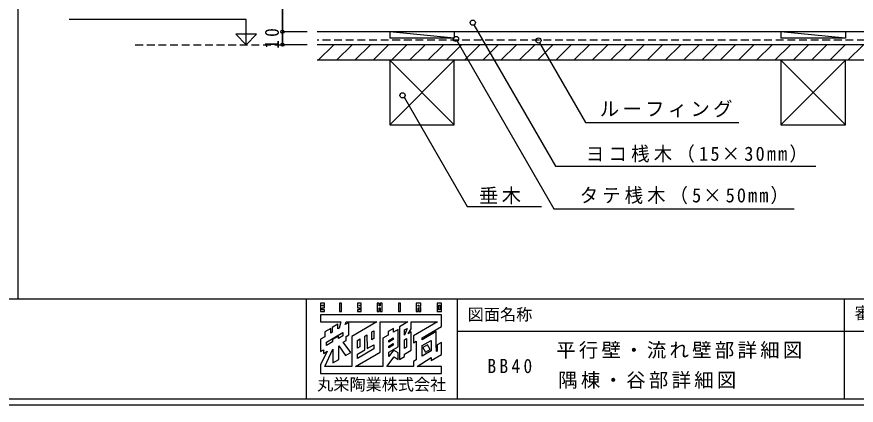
# Model space of a CAD drawing. Units: millimetres, scale not verified. Extents: x -1610 to 380, y -1195 to 1589.
# Drawn here: x -616 to 34, y -1195 to -895 of the extents above; entities that cross this region are included whole.
import ezdxf
from ezdxf.enums import TextEntityAlignment as Align

# ---------------------------------------------------------------- set-up
doc = ezdxf.new("R2010")
doc.units = ezdxf.units.MM
doc.header["$LTSCALE"] = 5
doc.header["$PDMODE"] = 32
doc.header["$PDSIZE"] = 2.5
doc.linetypes.add('DASHED1', pattern=[1.8, 1.2, -0.6])
for name, color, linetype in [('4-0', 7, 'Continuous'), ('4-1', 4, 'Continuous'), ('4-2', 7, 'DASHED1'), ('4-4', 6, 'DASHED1'), ('4-5', 2, 'Continuous'), ('4-7', 7, 'Continuous'), ('4-D', 2, 'Continuous')]:
    doc.layers.add(name, color=color, linetype=linetype)
doc.styles.add('ＭＳ ゴシック', font='')
doc.styles.get('ＭＳ ゴシック').set_extended_font_data('MS Gothic')

msp = doc.modelspace()

# ---------------------------------------------------------------- linework, layer by layer
at = {"layer": '4-0', "color": 4}
for p, q in [((-615.242, 149.63), (-615.242, -1113.009)), ((-1605.242, -1113.009), (374.758, -1113.009)), ((-391.585, -1190.369), (-391.585, -1113.009)), ((-275.019, -1113.009), (-275.019, -1190.369)), ((24.758, -1113.009), (24.758, -1190.369)), ((-275.019, -1138.019), (374.758, -1138.019))]:
    msp.add_line(p, q, dxfattribs=at)
at = {"layer": '4-0'}
for p, q in [((-410.311, -826.325), (-410.311, -916.325)), ((-438.338, -896.732), (-575.488, -896.732)), ((-438.338, -916.325), (-438.338, -896.732)), ((-430.281, -908.269), (-446.394, -908.269)), ((-410.311, -916.325), (-410.311, -906.325)), ((-391.229, -916.325), (-410.311, -916.325)), ((-391.229, -916.325), (-410.311, -916.325)), ((-382.48, -928.325), (-370.48, -916.325)), ((-368.338, -928.325), (-356.338, -916.325)), ((-354.196, -928.325), (-342.196, -916.325)), ((-340.054, -928.325), (-328.054, -916.325)), ((-325.912, -928.325), (-313.911, -916.325)), ((-311.769, -928.325), (-299.77, -916.325)), ((-297.627, -928.325), (-285.627, -916.325)), ((-283.485, -928.325), (-271.485, -916.325)), ((-269.343, -928.325), (-257.343, -916.325)), ((-255.201, -928.325), (-243.2, -916.325)), ((-241.058, -928.325), (-229.058, -916.325)), ((-226.917, -928.325), (-214.916, -916.325)), ((-212.774, -928.325), (-200.774, -916.325)), ((-198.632, -928.325), (-186.632, -916.325)), ((-184.49, -928.325), (-172.49, -916.325)), ((-170.348, -928.325), (-158.348, -916.325)), ((-156.205, -928.325), (-144.205, -916.325)), ((-142.063, -928.325), (-130.063, -916.325)), ((-127.921, -928.325), (-115.921, -916.325)), ((-113.779, -928.325), (-101.779, -916.325)), ((-99.637, -928.325), (-87.637, -916.325)), ((-85.495, -928.325), (-73.494, -916.325)), ((-71.352, -928.325), (-59.352, -916.325)), ((-57.21, -928.325), (-45.21, -916.325)), ((-43.068, -928.325), (-31.068, -916.325)), ((-28.926, -928.325), (-16.926, -916.325)), ((-14.784, -928.325), (-2.784, -916.325)), ((-0.641, -928.325), (11.359, -916.325)), ((13.501, -928.325), (25.501, -916.325)), ((27.643, -928.325), (39.643, -916.325)), ((-304.525, -1117.915), (-304.525, -1118.709)), ((-288.253, -1117.915), (-288.253, -1121.488)), ((-304.525, -1118.709), (-305.252, -1118.709)), ((-288.253, -1121.488), (-289.047, -1121.488)), ((-364.982, -1130.814), (-366.301, -1135.798)), ((-334.621, -1154.362), (-334.621, -1130.814)), ((-310.478, -1136.304), (-310.478, -1130.748)), ((-372.787, -1135.886), (-377.484, -1138.487)), ((-372.787, -1139.588), (-372.787, -1135.886)), ((-367.297, -1136.34), (-367.297, -1132.6)), ((-366.301, -1135.798), (-367.297, -1136.34)), ((-324.17, -1136.02), (-328.337, -1138.421)), ((-324.17, -1138.723), (-324.17, -1136.02)), ((-320.598, -1136.701), (-324.17, -1138.723)), ((-313.699, -1135.884), (-315.836, -1141.275)), ((-315.836, -1137.149), (-313.699, -1135.884)), ((-315.836, -1141.275), (-315.836, -1137.149)), ((-312.977, -1140.052), (-310.478, -1136.304)), ((-371.795, -1138.95), (-372.787, -1139.588)), ((-366.9, -1141.954), (-371.398, -1144.612)), ((-363.395, -1141.663), (-366.9, -1143.794)), ((-366.9, -1143.794), (-366.9, -1141.954)), ((-344.874, -1141.001), (-344.742, -1151.518)), ((-340.971, -1144.645), (-340.971, -1138.686)), ((-339.383, -1143.779), (-340.971, -1144.645)), ((-310.478, -1138.553), (-312.977, -1140.052)), ((-308.758, -1141.596), (-308.758, -1147.152)), ((-371.398, -1146.44), (-376.227, -1149.281)), ((-376.227, -1149.281), (-376.227, -1146.623)), ((-371.398, -1144.612), (-371.398, -1146.44)), ((-352.084, -1151.197), (-352.084, -1145.168)), ((-350.232, -1150.129), (-352.084, -1151.197)), ((-324.434, -1144.506), (-327.875, -1146.612)), ((-327.875, -1146.612), (-327.875, -1145.3)), ((-324.434, -1148.938), (-327.875, -1151.002)), ((-327.875, -1151.002), (-327.875, -1149.732)), ((-315.77, -1151.389), (-315.77, -1144.705)), ((-314.182, -1150.553), (-315.77, -1151.389)), ((-295.198, -1145.251), (-295.198, -1153.172)), ((-375.698, -1153.502), (-380.857, -1164.085)), ((-378.079, -1155.156), (-375.698, -1153.502)), ((-353.809, -1165.474), (-334.621, -1154.362)), ((-339.383, -1151.65), (-352.084, -1159.164)), ((-352.084, -1155.883), (-346.462, -1152.51)), ((-352.084, -1159.164), (-352.084, -1155.883)), ((-324.398, -1152.858), (-327.875, -1157.646)), ((-327.875, -1157.646), (-327.875, -1154.362)), ((-320.598, -1154.825), (-324.398, -1152.858)), ((-320.598, -1159.985), (-320.598, -1154.825)), ((-295.198, -1153.172), (-302.007, -1157.408)), ((-299.366, -1154.23), (-295.86, -1152.245)), ((-371.2, -1162.63), (-366.702, -1159.985)), ((-329.55, -1165.474), (-323.839, -1157.934)), ((-323.839, -1157.934), (-320.664, -1159.985)), ((-332.571, -1165.474), (-353.809, -1165.474)), ((-308.692, -1165.474), (-329.55, -1165.474)), ((-286.996, -1165.474), (-305.996, -1165.474)), ((379.758, -1195.369), (-1610.242, -1195.369))]:
    msp.add_line(p, q, dxfattribs=at)
at = {"layer": '4-0', "color": 2}
msp.add_line((-1605.242, -1190.369), (374.758, -1190.369), dxfattribs=at)
at = {"layer": '4-0'}
for points in [[(-391.229, -906.325), (-410.311, -906.325), (-410.311, -826.325)], [(-262.003, -901.082), (-198.92, -1010.345), (2.757, -1010.345)], [(-430.281, -908.269), (-438.338, -916.325), (-446.394, -908.269)], [(-274.986, -913.689), (-200.048, -1043.484), (-14.091, -1043.484)], [(-211.192, -914.881), (-175.568, -976.583), (-56.749, -976.583)], [(-315.935, -956.96), (-267.122, -1041.507), (-209.542, -1041.507)], [(-305.252, -1118.709), (-305.252, -1117.915), (-304.525, -1117.915)], [(-289.047, -1121.488), (-289.047, -1117.915), (-288.253, -1117.915)], [(-380.857, -1125.456), (-380.857, -1130.814), (-364.982, -1130.814)], [(-301.945, -1143.25), (-286.996, -1134.452), (-286.996, -1125.456), (-380.857, -1125.456)], [(-358.897, -1140.934), (-358.897, -1131.392), (-361.638, -1132.945), (-361.046, -1130.814), (-337.069, -1130.814)], [(-337.069, -1130.814), (-356.516, -1142.192), (-356.516, -1165.474)], [(-334.621, -1130.814), (-313.233, -1130.814), (-319.738, -1134.651)], [(-310.478, -1130.748), (-290.116, -1130.748), (-308.758, -1141.596)], [(-367.297, -1132.6), (-371.795, -1135.18), (-371.795, -1138.95)], [(-327.875, -1154.362), (-320.598, -1150.129), (-320.598, -1136.701)], [(-319.738, -1134.651), (-319.738, -1159.985), (-315.77, -1157.67), (-315.77, -1155.751), (-310.478, -1152.775), (-310.478, -1138.553)], [(-377.484, -1138.487), (-377.484, -1142.323), (-380.857, -1144.308), (-380.857, -1153.899)], [(-376.227, -1146.623), (-363.395, -1139.176), (-363.395, -1141.663)], [(-363.13, -1146.557), (-360.815, -1145.168), (-360.815, -1142.125), (-358.897, -1140.934)], [(-352.084, -1145.168), (-350.232, -1144.028), (-350.232, -1150.129)], [(-346.462, -1152.51), (-346.462, -1141.908), (-344.874, -1141.001)], [(-340.971, -1138.686), (-339.383, -1137.719), (-339.383, -1143.779)], [(-328.337, -1138.421), (-328.337, -1141.133), (-332.571, -1143.514), (-332.571, -1165.474)], [(-327.875, -1145.3), (-324.434, -1143.209), (-324.434, -1144.506)], [(-315.77, -1144.705), (-314.182, -1143.739), (-314.182, -1150.553)], [(-291.296, -1138.355), (-301.945, -1144.852), (-301.945, -1143.25)], [(-295.132, -1160.712), (-286.996, -1156.016), (-286.996, -1146.755), (-290.369, -1148.74), (-290.369, -1153.238), (-290.568, -1153.436), (-291.097, -1153.701), (-291.23, -1148.475), (-291.296, -1138.355)], [(-366.702, -1159.985), (-366.702, -1149.498), (-361.432, -1156.939), (-357.401, -1154.564), (-363.13, -1146.557)], [(-344.742, -1151.518), (-344.742, -1151.584), (-339.45, -1148.542), (-339.383, -1148.607), (-339.383, -1151.65)], [(-327.875, -1149.732), (-324.434, -1147.641), (-324.434, -1148.938)], [(-308.758, -1147.152), (-306.642, -1145.923), (-306.642, -1160.249)], [(-302.007, -1157.408), (-301.944, -1149.118), (-295.198, -1145.251)], [(-295.86, -1152.245), (-297.961, -1148.585), (-301.627, -1150.704), (-299.366, -1154.23)], [(-380.857, -1153.899), (-378.476, -1152.538), (-378.476, -1155.354), (-378.079, -1155.156)], [(-356.516, -1165.474), (-377.357, -1165.474), (-371.2, -1151.997), (-371.2, -1162.63)], [(-306.642, -1160.249), (-308.692, -1161.506), (-308.692, -1165.474)], [(-305.996, -1165.474), (-295.132, -1158.51), (-295.132, -1160.712)], [(-380.857, -1164.085), (-380.857, -1170.767), (-286.996, -1170.767), (-286.996, -1165.474)]]:
    msp.add_lwpolyline(points, dxfattribs=at)
for points in [[(-380.857, -1116.461), (-380.857, -1122.877), (-377.814, -1122.877), (-377.814, -1121.488), (-379.402, -1121.488), (-379.402, -1119.966), (-377.814, -1119.966), (-377.814, -1118.577), (-379.402, -1118.577), (-379.402, -1117.915), (-377.814, -1117.915), (-377.814, -1116.461)], [(-365.974, -1116.461), (-365.974, -1122.877), (-364.453, -1122.877), (-364.453, -1116.461)], [(-352.216, -1116.461), (-352.216, -1119.966), (-350.695, -1119.966), (-350.695, -1121.488), (-352.216, -1121.488), (-352.216, -1122.877), (-349.24, -1122.877), (-349.24, -1118.577), (-350.695, -1118.577), (-350.695, -1117.915), (-349.24, -1117.915), (-349.24, -1116.461)], [(-336.87, -1116.461), (-336.87, -1122.877), (-335.415, -1122.877), (-335.415, -1119.966), (-334.621, -1119.966), (-334.621, -1122.877), (-333.166, -1122.877), (-333.166, -1116.461), (-334.621, -1116.461), (-334.621, -1118.511), (-335.415, -1118.511), (-335.415, -1116.461)], [(-320.333, -1116.461), (-320.333, -1122.877), (-318.812, -1122.877), (-318.812, -1116.461)], [(-306.774, -1116.461), (-306.774, -1122.877), (-305.252, -1122.877), (-305.252, -1119.966), (-304.525, -1119.966), (-304.525, -1122.877), (-303.069, -1122.877), (-303.069, -1119.966), (-303.797, -1119.238), (-303.069, -1118.511), (-303.069, -1116.461)], [(-290.502, -1116.461), (-290.502, -1122.877), (-286.996, -1122.877), (-286.996, -1116.461)]]:
    msp.add_lwpolyline(points, close=True, dxfattribs=at)
for centre in [(-262.852, -899.272), (-275.835, -911.878), (-212.041, -913.07), (-317.272, -955.545)]:
    msp.add_circle(centre, 2, dxfattribs=at)
at = {"layer": '4-1'}
for p, q in [((45.818, -906.325), (-383.343, -906.325)), ((-327.212, -906.325), (-327.212, -911.325)), ((-24.211, -906.325), (-24.211, -911.325)), ((180.818, -916.325), (-383.343, -916.325)), ((-277.211, -911.325), (-327.212, -911.325)), ((25.789, -911.325), (-24.211, -911.325)), ((180.818, -928.325), (-383.343, -928.325)), ((-277.211, -928.325), (-327.212, -978.325)), ((-327.212, -928.325), (-277.211, -978.325)), ((-277.211, -978.325), (-277.211, -928.325)), ((25.789, -928.325), (-24.211, -978.325)), ((-24.211, -928.325), (25.789, -978.325)), ((25.789, -978.325), (25.789, -928.325))]:
    msp.add_line(p, q, dxfattribs=at)
for points in [[(-277.211, -906.325), (-277.211, -911.325), (-327.212, -906.325)], [(25.789, -906.325), (25.789, -911.325), (-24.211, -906.325)], [(-327.212, -928.325), (-327.212, -978.325), (-277.211, -978.325)], [(-24.211, -928.325), (-24.211, -978.325), (25.789, -978.325)]]:
    msp.add_lwpolyline(points, dxfattribs=at)
at = {"layer": '4-2'}
msp.add_line((-524.21, -916.325), (-410.311, -916.325), dxfattribs=at)
at = {"layer": '4-4'}
msp.add_line((175.818, -912.876), (-383.343, -912.876), dxfattribs=at)
at = {"layer": '4-7'}
for p in [(-410.311, -906.325), (-410.311, -916.325)]:
    msp.add_point(p, dxfattribs=at)

# ---------------------------------------------------------------- texts
at = {"layer": '4-0', "color": 2, "style": 'ＭＳ ゴシック'}
for s, p in [('図面名称', (-266.823, -1132.501)), ('審査', (32.848, -1131.396)), ('丸栄陶業株式会社', (-383.408, -1186.616))]:
    msp.add_text(s, height=9.164, dxfattribs=at).set_placement(p, align=Align.BOTTOM_LEFT)
at = {"layer": '4-4', "color": 2, "insert": (-251.49, -1170.668), "char_height": 11, "attachment_point": 7, "style": 'ＭＳ ゴシック'}
msp.add_mtext('\\T1.38;\\W0.9;BB40', dxfattribs=at)
at = {"layer": '4-5', "insert": (-412.811, -919.45), "char_height": 11, "attachment_point": 7, "rotation": 90, "style": 'ＭＳ ゴシック'}
msp.add_mtext('\\T1.36;\\W0.9;10', dxfattribs=at)
at = {"layer": '4-5', "char_height": 11, "attachment_point": 7, "style": 'ＭＳ ゴシック'}
for s, insert in [('\\T1.17;ルーフィング', (-164.519, -972.672)), ('\\T1.23;\\W0.95;ヨコ桟木（15×30mm）', (-175.297, -1007.655)), ('\\T1.17;垂木', (-258.05, -1039.774)), ('\\T1.22;\\W0.95;タテ桟木（5×50mm）', (-180.04, -1039.84))]:
    msp.add_mtext(s, dxfattribs=dict(at, insert=insert))
at = {"layer": '4-D', "char_height": 11, "attachment_point": 7, "style": 'ＭＳ ゴシック'}
for s, insert in [('\\T1.17;平行壁・流れ壁部詳細図', (-198.296, -1159.45)), ('\\T1.17;隅棟・谷部詳細図', (-196.725, -1182.634))]:
    msp.add_mtext(s, dxfattribs=dict(at, insert=insert))

doc.saveas('drawing.dxf')
